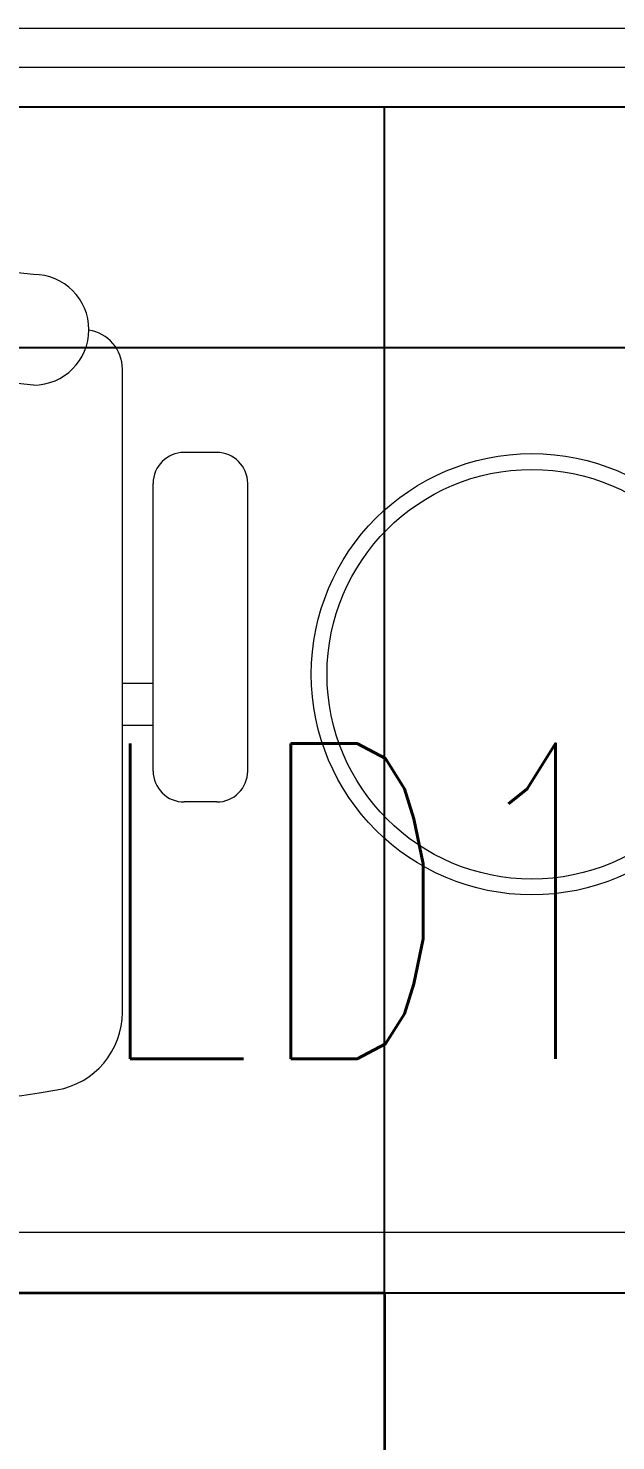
# Model space of a CAD drawing. Header units: inches. Extents: x -12418 to 57169, y -29325 to 19878.
# Drawn here: x 40574 to 40947, y -3694 to -2797 of the extents above; entities that cross this region are included whole.
import ezdxf
from ezdxf.enums import TextEntityAlignment as Align

# ---------------------------------------------------------------- set-up
doc = ezdxf.new("R2010")
doc.units = ezdxf.units.IN
doc.header["$LTSCALE"] = 25
doc.header["$MEASUREMENT"] = 0
doc.linetypes.add('DASHDOT', pattern=[25.4, 12.7, -6.35, 0, -6.35])
doc.layers.get('0').update_dxf_attribs({"color": 8})
for name, color, linetype, lineweight in [('00-Ground Floor$0$Aluminum', 251, 'Continuous', 5), ('00-Ground Floor$0$LOADING', 253, 'Continuous', 5), ('00-Ground Floor$0$Walls', 251, 'Continuous', 5), ('E-LITE-CIRC-NUMB', 6, 'Continuous', 25), ('E-LITE-CLNG', 150, 'Continuous', 35), ('E-LITE-CLNG-CNDT', 6, 'DASHDOT', 35), ('E-LITE-CTRL', 6, 'Continuous', 25), ('E-LITE-IDEN', 6, 'Continuous', 25)]:
    doc.layers.add(name, color=color, linetype=linetype, lineweight=lineweight)
doc.layers.add('00-Ground Floor$0$False Ceiling', color=251, linetype='Continuous')
doc.styles.add('DC_Simplex', font='SIMPLEX.shx', dxfattribs={"width": 0.7})

# ---------------------------------------------------------------- blocks, each defined once
blk = doc.blocks.new('00-Ground Floor$0$WM00001-P')
at = {"layer": '00-Ground Floor$0$LOADING'}
for radius in [0.14, 0.13]:
    blk.add_circle((0, 0), radius, dxfattribs=at)
blk = doc.blocks.new('00-Ground Floor$0$GF21043-P')
at = {"color": 0}
blk.add_line((-0.8, 0), (0.8, 0), dxfattribs=at)
blk = doc.blocks.new('00-Ground Floor$0$GF21018-P')
at = {"color": 0}
for p, q in [((-0.2207, 0.47563), (-0.2207, 0.0675)), ((-0.2806, 0.34221), (-0.25983, 0.34221)), ((-0.30021, 0.32259), (-0.30021, 0.14)), ((-0.24021, 0.32259), (-0.24021, 0.14)), ((-0.24021, 0.29372), (-0.2207, 0.29372)), ((-0.24021, 0.26708), (-0.2207, 0.26708)), ((-0.2806, 0.12039), (-0.25983, 0.12039))]:
    blk.add_line(p, q, dxfattribs=at)
for centre, radius, start, end in [((-0.0001, -0.52948), 1.06948, 80.36712, 99.63288), ((-0.1707, 0.47563), 0.05, 99.63288, 180), ((-0.2806, 0.32259), 0.01962, 90, 180), ((-0.25983, 0.32259), 0.01962, 360, 90), ((-0.2806, 0.14), 0.01962, 180, 270), ((-0.25983, 0.14), 0.01962, 270, 360), ((-0.16429, 0.0425), 0.03511, 90, 270), ((0, 1.84674), 1.77674, 264.69456, 275.30527), ((-0.1957, 0.0675), 0.025, 180, 261.47208), ((0, 1.83136), 1.83136, 264.85322, 275.14698)]:
    blk.add_arc(centre, radius, start, end, dxfattribs=at)
blk = doc.blocks.new('00-Ground Floor$0$A$C37be4daf')
at = {"layer": '00-Ground Floor$0$Aluminum'}
for p, q in [((1416.01, 598.24), (216.01, 598.24)), ((291.01, 573.24), (1341.01, 573.24)), ((1391.01, 548.24), (241.01, 548.24))]:
    blk.add_line(p, q, dxfattribs=at)
blk = doc.blocks.new('00-Ground Floor$0$A$Ce9e1c4c3')
at = {"layer": '00-Ground Floor$0$False Ceiling', "color": 254}
blk.add_line((-58300.95, -2847.43, 0), (-62050.49, -2847.43, 0), dxfattribs=at)
at = {"layer": '00-Ground Floor$0$False Ceiling', "color": 254, "linetype": 'Continuous'}
for p, q in [((-59200, -6847.43), (-59200, -2847.43)), ((-62050.49, -3000), (-58300.95, -3000)), ((-62050.49, -3600), (-58300.95, -3600))]:
    blk.add_line(p, q, dxfattribs=at)
blk = doc.blocks.new('00-Ground Floor')
at = {"layer": '00-Ground Floor$0$Walls'}
blk.add_line((37949.51, -2847.43, 0), (41699.05, -2847.43, 0), dxfattribs=at)
at = {"rotation": 180}
blk.add_blockref('00-Ground Floor$0$A$C37be4daf', (41610.23, -2249.19, 0), dxfattribs=at)
at = {"layer": '00-Ground Floor$0$False Ceiling', "color": 254}
blk.add_blockref('00-Ground Floor$0$A$Ce9e1c4c3', (100000, 0), dxfattribs=at)
at = {"layer": '00-Ground Floor$0$LOADING', "extrusion": (2.24021e-05, 7.77426e-06, 1), "xscale": 1000, "yscale": 1000, "zscale": 1000, "rotation": 179.9985892349695}
blk.add_blockref('00-Ground Floor$0$GF21018-P', (40412.93, -2946.25, 0.86), dxfattribs=at)
at = {"layer": '00-Ground Floor$0$LOADING', "extrusion": (-2.24019e-05, -2.3453e-18, -1), "xscale": -1000, "yscale": 1000, "zscale": 1000, "rotation": 179.9999999999996}
blk.add_blockref('00-Ground Floor$0$WM00001-P', (-40893.5, -3207.41, -0.89), dxfattribs=at)
at = {"layer": '00-Ground Floor$0$LOADING', "extrusion": (2.24019e-05, 2.34868e-18, 1), "xscale": 1000, "yscale": 1000, "zscale": 1000, "rotation": 180}
blk.add_blockref('00-Ground Floor$0$GF21043-P', (40732.72, -3561.62, 0.89), dxfattribs=at)
blk = doc.blocks.new('*U14')
blk.add_lwpolyline([(-300, 300), (-300, -300), (300, -300), (300, 300)], close=True)
at = {"layer": 'E-LITE-CIRC-NUMB', "style": 'DC_Simplex', "width": 0.7, "flags": 8}
blk.add_attdef('CIRCUIT', text='', height=200, rotation=0, dxfattribs=at).set_placement((-473.9, 300), align=Align.RIGHT)
at = {"layer": 'E-LITE-CTRL', "style": 'DC_Simplex', "width": 0.7, "flags": 8}
blk.add_attdef('CONTROL', (1118.9, -935), '', height=200, rotation=360, dxfattribs=at)
at = {"layer": 'E-LITE-IDEN', "style": 'DC_Simplex', "width": 0.7, "flags": 8}
blk.add_attdef('TYPE', (-114.57, 448.55), '', height=200, rotation=360, dxfattribs=at)

msp = doc.modelspace()

# ---------------------------------------------------------------- block references
at = {"layer": 'E-LITE-CLNG'}
ref = msp.add_blockref('*U14', (40500, -3900, 0), dxfattribs=dict(at, xscale=-1))
ref.add_attrib('TYPE', 'LD1', (40614.57, -3451.45, 0), dxfattribs={"layer": 'E-LITE-IDEN', "height": 200, "rotation": 0, "style": 'DC_Simplex', "width": 0.7, "flags": 8})
at = {"layer": 'E-LITE-CLNG-CNDT'}
msp.add_blockref('00-Ground Floor', (0, 0), dxfattribs=at)

doc.saveas('drawing.dxf')
